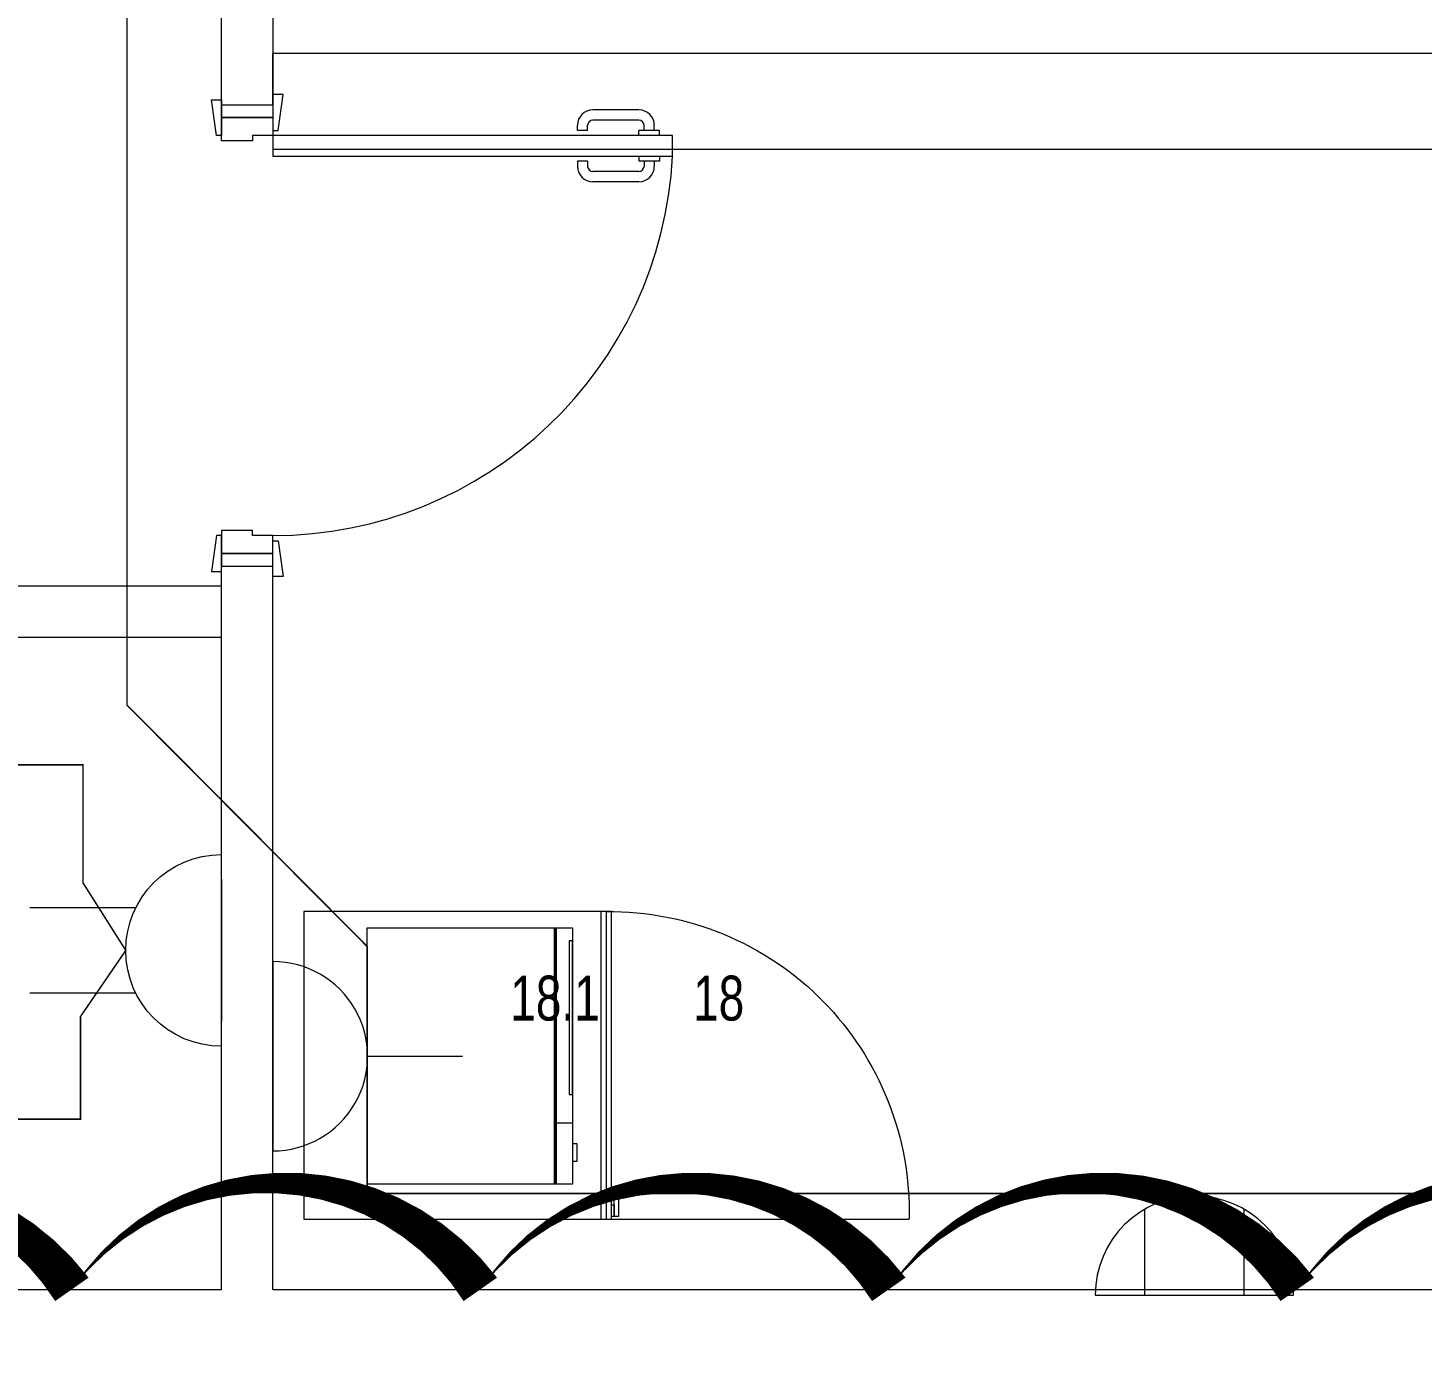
# Model space of a CAD drawing. Header units: metres. Extents: x 75097 to 220695, y -1557923 to -1361206.
# Drawn here: x 167784 to 170503, y -1430525 to -1427953 of the extents above; entities that cross this region are included whole.
import ezdxf

# ---------------------------------------------------------------- set-up
doc = ezdxf.new("R2010")
doc.units = ezdxf.units.M
doc.layers.get('0').update_dxf_attribs({"lineweight": 0})
for name, color, linetype, lineweight in [('A-100 - Copy$0$Medical Equipment and Furniture', 8, 'Continuous', 0), ('A-100 - Copy$0$Medical Equipment and Furniture1', 8, 'Continuous', 5), ('A-100 - Copy$0$Walls', 8, 'Continuous', 0), ('A-100 - Copy$0$Wooden Joinery', 8, 'Continuous', 0)]:
    doc.layers.add(name, color=color, linetype=linetype, lineweight=lineweight)
for name, color, linetype, lineweight, true_color in [('E-POWR', 7, 'Continuous', 9, 0x4e7e3e), ('E-PW', 7, 'Continuous', 9, 0x4e7e3e), ('REV 01', 7, 'Continuous', 0, 0xe41b4d)]:
    doc.layers.add(name, color=color, linetype=linetype, lineweight=lineweight, true_color=true_color)
doc.layers.add('PD-VENT', color=8, linetype='Continuous')
doc.styles.add('A-100 - Copy$0$X3G_ENTITY_257CFD', font='swisscl.ttf', dxfattribs={"height": 200})

# ---------------------------------------------------------------- blocks, each defined once
blk = doc.blocks.new('NORMAL SOCKET')
at = {"layer": 'E-POWR'}
for p, q in [((0, 307.7), (0, 615.4)), ((-307.7, 0), (307.7, 0))]:
    blk.add_line(p, q, dxfattribs=at)
blk.add_ellipse((0, 0), major_axis=(32.8, 305.9), ratio=1, start_param=4.81904, end_param=7.960633, dxfattribs=at)
blk = doc.blocks.new('WALL OUTLET')
at = {"layer": 'E-POWR', "extrusion": (9.94399e-05, 4.90741e-07, 1)}
blk.add_line((-193.4, 0, 0), (193.4, 0, 0), dxfattribs=at)
blk.add_line((-193.4, 0, 0), (193.4, 0, 0), dxfattribs=at)
at = {"layer": 'E-POWR', "extrusion": (9.94399e-05, 4.90741e-07, 1), "elevation": 0}
for points in [[(-96.7, 0), (-96.7, 167.5)], [(96.7, 0), (96.7, 167.5)]]:
    blk.add_lwpolyline(points, dxfattribs=at)
at = {"layer": 'E-POWR', "extrusion": (9.94399e-05, 4.90741e-07, 1)}
blk.add_arc((0, 0, 0), 193.4, 359.9963, 179.9963, dxfattribs=at)
blk = doc.blocks.new('GI-041_dwg_E-SKT2-3902840-GI-041')
at = {"layer": 'E-POWR'}
blk.add_line((0.1982, 0), (-0.1982, 0), dxfattribs=at)
at = {"layer": 'E-PW'}
for p, q in [((-0.0879, 0.1765), (-0.0879, 0.3944)), ((0.0878, 0.1766), (0.0878, 0.3944)), ((-0.1466, 0), (0.1466, 0))]:
    blk.add_line(p, q, dxfattribs=at)
blk.add_arc((0, 0), 0.1972, 0.0142, 180.0142, dxfattribs=at)
blk = doc.blocks.new('A-100 - Copy$0$MICROWAVE')
at = {"layer": 'A-100 - Copy$0$Medical Equipment and Furniture1'}
for p, q in [((35.6435, -3.5463), (35.6435, -3.9463)), ((36.1435, -3.5463), (35.6435, -3.5463)), ((35.6883, -3.5368), (35.7218, -3.5368)), ((35.6883, -3.5463), (35.6883, -3.5368)), ((35.7218, -3.5463), (35.6883, -3.5463)), ((35.7218, -3.5368), (35.7218, -3.5463)), ((35.7624, -3.5463), (35.7624, -3.5771)), ((35.818, -3.5463), (36.1181, -3.5463)), ((35.818, -3.5523), (35.818, -3.5463)), ((36.1181, -3.5523), (35.818, -3.5523)), ((36.1181, -3.5463), (36.1181, -3.5523)), ((36.1435, -3.9463), (36.1435, -3.5463)), ((35.6435, -3.5771), (36.1435, -3.5771)), ((35.6435, -3.5783), (36.1435, -3.5783)), ((35.6435, -3.5796), (36.1435, -3.5796)), ((35.6435, -3.5808), (36.1435, -3.5808)), ((35.6435, -3.9463), (36.1435, -3.9463))]:
    blk.add_line(p, q, dxfattribs=at)
blk = doc.blocks.new('A-100 - Copy$0$UNDER COUNTER FRIDGE')
at = {"layer": 'A-100 - Copy$0$Medical Equipment and Furniture1', "ltscale": 10}
blk.add_line((35.575, -3.49), (35.575, -2.89), dxfattribs=at)
at = {"layer": 'A-100 - Copy$0$Medical Equipment and Furniture1'}
for p, q in [((35.575, -3.47), (36.175, -3.47)), ((35.575, -4.07), (35.575, -3.47)), ((36.175, -3.47), (36.175, -4.07)), ((35.575, -3.48), (36.175, -3.48)), ((35.575, -3.49), (36.175, -3.49)), ((36.175, -4.07), (35.575, -4.07))]:
    blk.add_line(p, q, dxfattribs=at)
for points in [[(35.58, -3.4648), (35.6243, -3.4648), (35.6243, -3.4564), (35.58, -3.4564)], [(35.58, -3.47), (35.6031, -3.47), (35.6031, -3.4648), (35.58, -3.4648)]]:
    blk.add_lwpolyline(points, close=True, dxfattribs=at)
at = {"layer": 'A-100 - Copy$0$Medical Equipment and Furniture1', "ltscale": 10}
blk.add_arc((35.5899, -3.475), 0.5852, 359.5104, 91.4525, dxfattribs=at)
blk = doc.blocks.new('A-100 - Copy')
at = {"layer": 'A-100 - Copy$0$Walls'}
for p, q in [((168162.2, -1428102.7, 0), (168162.2, -1426502.7, 0)), ((168262.2, -1428102.7, 0), (168262.2, -1428002.7, 0)), ((170652.5, -1428002.7, 0), (168262.2, -1428002.7, 0)), ((168162.2, -1428102.7, 0), (168262.2, -1428102.7, 0)), ((168162.2, -1430412.7, 0), (168162.2, -1429002.7, 0)), ((168162.2, -1429002.7, 0), (168262.2, -1429002.7, 0)), ((168262.2, -1430412.7, 0), (168262.2, -1429002.7, 0)), ((166701.3, -1429040.9, 0), (168162.2, -1429040.9, 0)), ((166691.3, -1429140.9, 0), (168162.2, -1429140.9, 0)), ((166778.3, -1430412.7, 0), (168162.2, -1430412.7, 0)), ((168262.2, -1430412.7, 0), (175033.3, -1430412.7, 0))]:
    blk.add_line(p, q, dxfattribs=at)
at = {"layer": 'A-100 - Copy$0$Wooden Joinery'}
for p, q in [((168975.7, -1428112.7, 0), (168885.7, -1428112.7, 0)), ((168855.7, -1428152.7, 0), (168855.7, -1428142.7, 0)), ((168875.7, -1428152.7, 0), (168855.7, -1428152.7, 0)), ((168875.7, -1428152.7, 0), (168875.7, -1428142.7, 0)), ((168975.7, -1428132.7, 0), (168885.7, -1428132.7, 0)), ((169015.7, -1428152.7, 0), (168975.7, -1428152.7, 0)), ((168975.7, -1428162.7, 0), (168975.7, -1428152.7, 0)), ((168985.7, -1428152.7, 0), (168985.7, -1428142.7, 0)), ((169005.7, -1428152.7, 0), (169005.7, -1428142.7, 0)), ((169015.7, -1428162.7, 0), (169015.7, -1428152.7, 0)), ((168975.7, -1428202.7, 0), (168975.7, -1428212.7, 0)), ((169015.7, -1428202.7, 0), (169015.7, -1428212.7, 0)), ((168855.7, -1428212.7, 0), (168855.7, -1428222.7, 0)), ((168875.7, -1428212.7, 0), (168855.7, -1428212.7, 0)), ((168875.7, -1428212.7, 0), (168875.7, -1428222.7, 0)), ((168975.7, -1428232.7, 0), (168885.7, -1428232.7, 0)), ((169015.7, -1428212.7, 0), (168975.7, -1428212.7, 0)), ((168985.7, -1428212.7, 0), (168985.7, -1428222.7, 0)), ((169005.7, -1428212.7, 0), (169005.7, -1428222.7, 0)), ((168975.7, -1428252.7, 0), (168885.7, -1428252.7, 0))]:
    blk.add_line(p, q, dxfattribs=at)
at = {"layer": 'A-100 - Copy$0$Wooden Joinery', "elevation": 0}
for points in [[(168162.2, -1428162.7), (168152.2, -1428162.7), (168142.2, -1428092.7), (168162.2, -1428092.7)], [(168262.2, -1428152.7), (168272.2, -1428152.7), (168282.2, -1428082.7), (168262.2, -1428082.7)], [(168262.2, -1428202.7), (169041.2, -1428202.7), (169041.2, -1428162.7), (168262.2, -1428162.7)], [(168162.2, -1428942.7), (168152.2, -1428942.7), (168142.2, -1429012.7), (168162.2, -1429012.7)], [(168262.2, -1428952.7), (168272.2, -1428952.7), (168282.2, -1429022.7), (168262.2, -1429022.7)]]:
    blk.add_lwpolyline(points, close=True, dxfattribs=at)
for points in [[(168262.2, -1428127.7), (168162.2, -1428127.7), (168162.2, -1428102.7), (168262.2, -1428102.7), (168262.2, -1428127.7)], [(168262.2, -1428127.7), (168262.2, -1428162.7), (168222.2, -1428162.7), (168222.2, -1428172.7), (168162.2, -1428172.7), (168162.2, -1428127.7), (168262.2, -1428127.7)], [(168262.2, -1428977.7), (168262.2, -1428942.7), (168222.2, -1428942.7), (168222.2, -1428932.7), (168162.2, -1428932.7), (168162.2, -1428977.7), (168262.2, -1428977.7)], [(168262.2, -1428977.7), (168162.2, -1428977.7), (168162.2, -1429002.7), (168262.2, -1429002.7), (168262.2, -1428977.7)]]:
    blk.add_lwpolyline(points, dxfattribs=at)
at = {"layer": 'A-100 - Copy$0$Wooden Joinery'}
for centre, radius, start, end in [((168885.7, -1428142.7, 0), 30, 90, 180), ((168975.7, -1428142.7, 0), 30, 0, 90), ((168885.7, -1428142.7, 0), 10, 90, 180), ((168975.7, -1428142.7, 0), 10, 0, 90), ((168262.2, -1428162.7, 0), 780, 270, 357.0605), ((168885.7, -1428222.7, 0), 30, 180, 270), ((168885.7, -1428222.7, 0), 10, 180, 270), ((168975.7, -1428222.7, 0), 10, 270, 0), ((168975.7, -1428222.7, 0), 30, 270, 0)]:
    blk.add_arc(centre, radius, start, end, dxfattribs=at)
at = {"layer": 'A-100 - Copy$0$Medical Equipment and Furniture', "xscale": -1000, "yscale": 1000, "zscale": 1000, "rotation": 270}
for name in ['A-100 - Copy$0$UNDER COUNTER FRIDGE', 'A-100 - Copy$0$MICROWAVE']:
    blk.add_blockref(name, (172392.2, -1465850.9, 0), dxfattribs=at)
at = {"layer": 'A-100 - Copy$0$Medical Equipment and Furniture', "char_height": 87.47, "attachment_point": 8, "style": 'A-100 - Copy$0$X3G_ENTITY_257CFD'}
for s, insert in [('18.1', (168812.1, -1429889.7, 0)), ('18', (169131.1, -1429889.7, 0))]:
    blk.add_mtext(s, dxfattribs=dict(at, insert=insert))

msp = doc.modelspace()

# ---------------------------------------------------------------- linework, layer by layer
at = {"layer": 'E-POWR', "const_width": 3}
msp.add_lwpolyline([(172789, -1428189.6), (168262.2, -1428189.6), (168262.2, -1426863.6), (167977.6, -1426863.6), (167977.6, -1429273.3), (168445.8, -1429743.9), (168445.8, -1430225.8), (172788.9, -1430225.8), (174419.8, -1430228.1), (174846.4, -1430228.1), (174846.4, -1431647.8)], dxfattribs=at)
at = {"layer": 'E-POWR', "const_width": 3, "elevation": 0}
msp.add_lwpolyline([(165945.6, -1429957.4), (166046.9, -1430075.6), (166802.1, -1430075.6), (166970.2, -1430225.8), (167140.4, -1430080.7), (167886.8, -1430080.7), (167886.8, -1429881), (167975.3, -1429751.7), (167891.8, -1429619.9), (167891.8, -1429389.9), (167192.6, -1429389.9), (167072.3, -1429327.8)], dxfattribs=at)

# ---------------------------------------------------------------- block references
at = {"layer": 'E-POWR', "color": 85, "extrusion": (0, 0, -1), "xscale": 947.6469886575186, "yscale": 947.6469886575186, "zscale": -947.6469886575186, "rotation": 269.9998147595571}
msp.add_blockref('GI-041_dwg_E-SKT2-3902840-GI-041', (-168162.1, -1429751.7, 0), dxfattribs=at)
at = {"layer": 'E-POWR', "color": 85, "xscale": 0.6, "yscale": 0.6, "zscale": 0.6, "rotation": 270.0000000808937}
msp.add_blockref('NORMAL SOCKET', (168262.2, -1429958.1, 0), dxfattribs=at)
at = {"layer": 'PD-VENT', "color": 85, "rotation": 359.9880762746535}
msp.add_blockref('WALL OUTLET', (170058.7, -1430423.8, 0), dxfattribs=at)

# ---------------------------------------------------------------- next in the draw order: block references
msp.add_blockref('A-100 - Copy', (0, 0))

# ---------------------------------------------------------------- next in the draw order: linework, layer by layer
at = {"layer": 'REV 01', "color": 3, "elevation": 0}
msp.add_lwpolyline([(161507.6, -1430970.6, 0, 79.6, -0.520567), (161499.9, -1430412.7, 0, 79.6, -0.520567), (162296.2, -1430412.7, 0, 79.6, -0.520567), (163092.5, -1430412.7, 0, 79.6, -0.520567), (163888.8, -1430412.7, 0, 79.6, -0.520567), (164685.1, -1430412.7, 0, 79.6, -0.520567), (165481.4, -1430412.7, 0, 79.6, -0.520567), (166277.7, -1430412.7, 0, 79.6, -0.520567), (167074, -1430412.7, 0, 79.6, -0.520567), (167870.2, -1430412.7, 0, 79.6, -0.520567), (168666.5, -1430412.7, 0, 79.6, -0.520567), (169462.8, -1430412.7, 0, 79.6, -0.520567), (170259.1, -1430412.7, 0, 79.6, -0.520567), (171055.4, -1430412.7, 0, 79.6, -0.520567), (171851.7, -1430412.7, 0, 79.6, -0.520567), (172648, -1430412.7, 0, 79.6, -0.520567), (173444.2, -1430412.7, 0, 79.6, -0.520567), (174114.8, -1430540.2, 0, 79.6, -0.520567), (174125.7, -1431336.4, 0, 79.6, -0.520567)], format="xyseb", dxfattribs=at)

doc.saveas('drawing.dxf')
